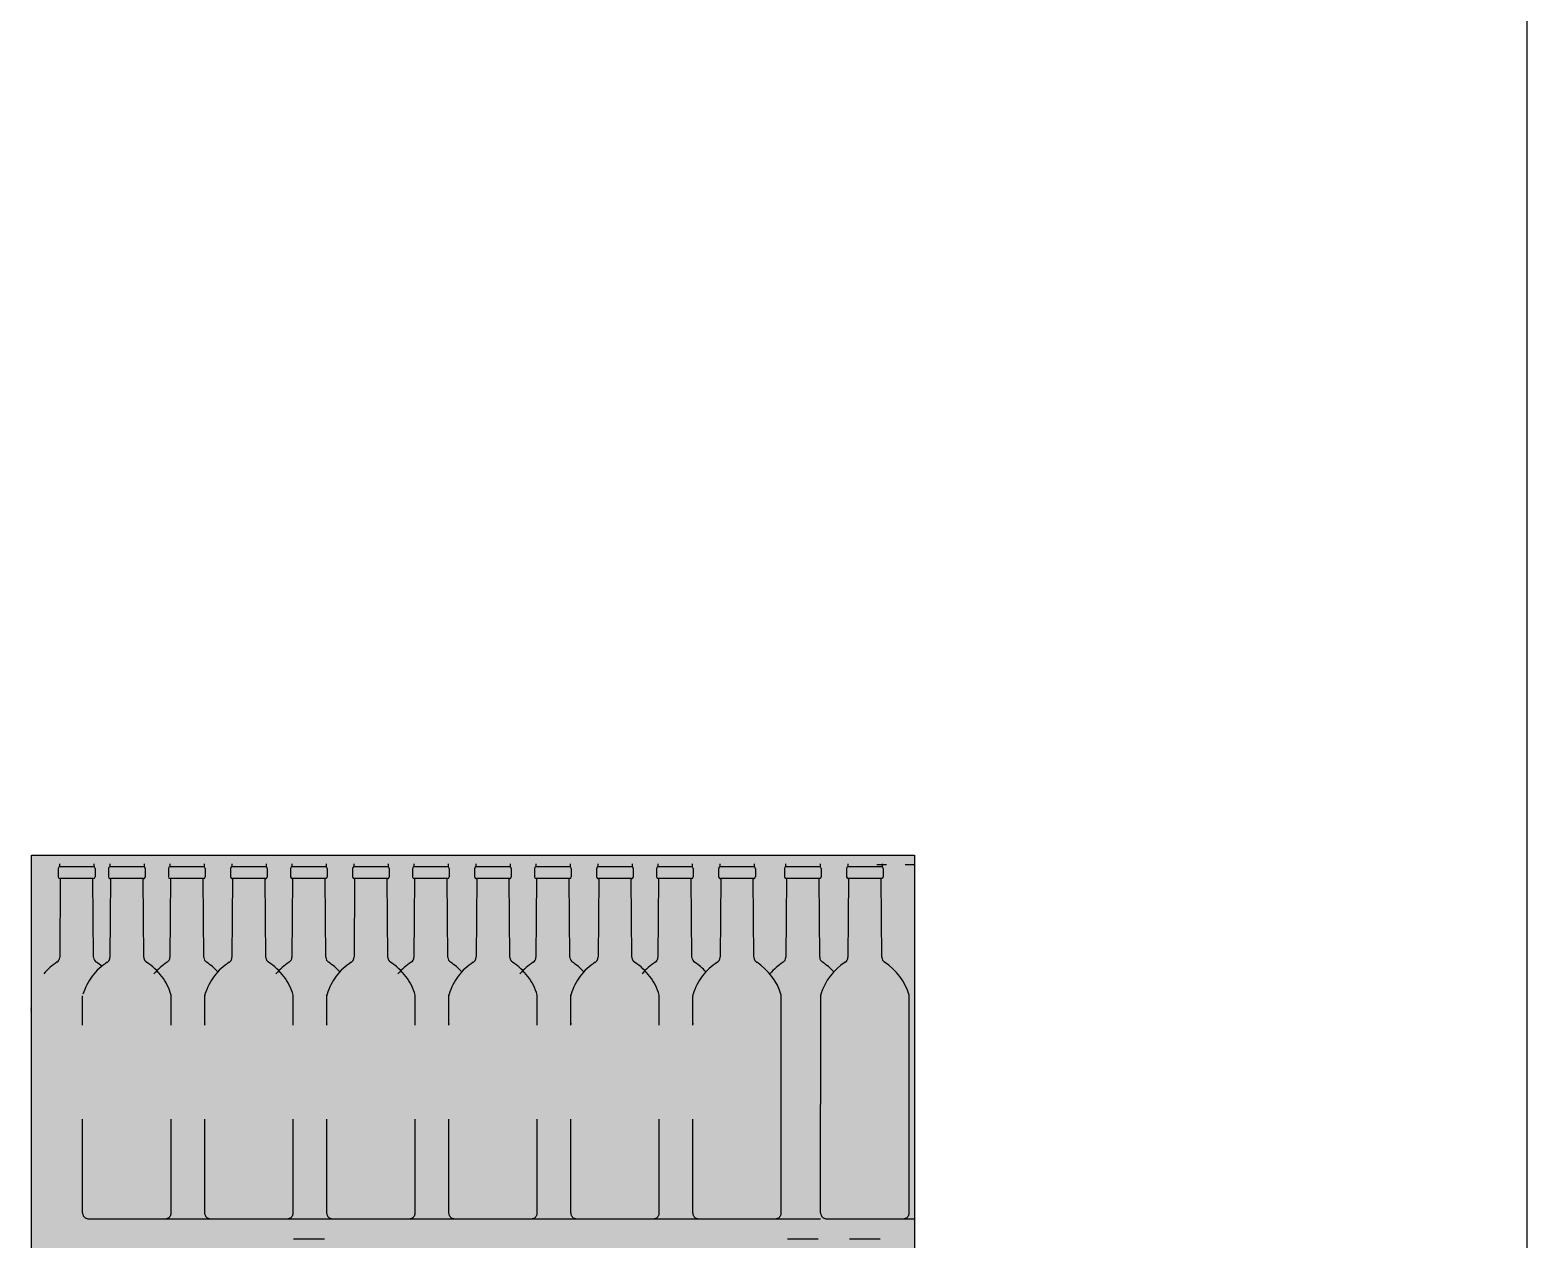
# Model space of a CAD drawing. Extents: x 3 to 114, y 126 to 173.
# Drawn here: x 52.245 to 53.84, y 167.333 to 168.621 of the extents above; entities that cross this region are included whole.
import ezdxf

# ---------------------------------------------------------------- set-up
doc = ezdxf.new("R2010")
doc.units = 0
doc.header["$LTSCALE"] = 0.02
doc.header["$MEASUREMENT"] = 0
doc.linetypes.add('CONTINOUS', pattern=[0])
doc.linetypes.add('HIDDEN', pattern=[9.525, 6.35, -3.175])
for name, color, linetype in [('IMPIANTO ENOLOGICO', 7, 'CONTINUOUS'), ('LINEE SEZIONE', 7, 'CONTINUOUS'), ('VISTA-3', 8, 'CONTINUOUS')]:
    doc.layers.add(name, color=color, linetype=linetype)

msp = doc.modelspace()

# ---------------------------------------------------------------- hatches: boundary and pattern name
at = {"layer": 'IMPIANTO ENOLOGICO', "linetype": 'Continuous'}
for points in [[(52.2473, 167.3625), (52.2491, 167.3581), (52.2535, 167.3562), (52.3354, 167.3562), (52.3398, 167.3581), (52.3416, 167.3625), (52.3416, 167.5608), (52.344, 167.5777), (52.3416, 167.5946), (52.3317, 167.6145), (52.3154, 167.6295), (52.3125, 167.6347), (52.3118, 167.7187), (52.2768, 167.7187), (52.2764, 167.6347), (52.2734, 167.6295), (52.2583, 167.6165), (52.2483, 167.5973), (52.2449, 167.5777), (52.2473, 167.5608)], [(52.3008, 167.3625), (52.3026, 167.3581), (52.3071, 167.3562), (52.3889, 167.3562), (52.3934, 167.3581), (52.3952, 167.3625), (52.3952, 167.5608), (52.3975, 167.5777), (52.3951, 167.5946), (52.3853, 167.6145), (52.369, 167.6295), (52.3661, 167.6347), (52.3654, 167.7187), (52.3303, 167.7187), (52.3299, 167.6347), (52.327, 167.6295), (52.3119, 167.6165), (52.3018, 167.5973), (52.2985, 167.5777), (52.3008, 167.5608)], [(52.3647, 167.3625), (52.3665, 167.3581), (52.3709, 167.3562), (52.4528, 167.3562), (52.4572, 167.3581), (52.4591, 167.3625), (52.459, 167.5608), (52.4614, 167.5777), (52.459, 167.5946), (52.4491, 167.6145), (52.4329, 167.6295), (52.43, 167.6347), (52.4292, 167.7187), (52.3942, 167.7187), (52.3938, 167.6347), (52.3909, 167.6295), (52.3757, 167.6165), (52.3657, 167.5973), (52.3623, 167.5777), (52.3647, 167.5608)], [(52.4308, 167.3625), (52.4326, 167.3581), (52.4371, 167.3562), (52.5189, 167.3562), (52.5234, 167.3581), (52.5252, 167.3625), (52.5252, 167.5608), (52.5275, 167.5777), (52.5251, 167.5946), (52.5153, 167.6145), (52.499, 167.6295), (52.4961, 167.6347), (52.4954, 167.7187), (52.4603, 167.7187), (52.4599, 167.6347), (52.457, 167.6295), (52.4419, 167.6165), (52.4318, 167.5973), (52.4285, 167.5777), (52.4308, 167.5608)], [(52.4947, 167.3625), (52.4965, 167.3581), (52.5009, 167.3563), (52.5828, 167.3563), (52.5872, 167.3581), (52.5891, 167.3625), (52.589, 167.5608), (52.5914, 167.5777), (52.589, 167.5946), (52.5791, 167.6145), (52.5629, 167.6295), (52.56, 167.6348), (52.5592, 167.7188), (52.5242, 167.7188), (52.5238, 167.6348), (52.5209, 167.6295), (52.5057, 167.6166), (52.4957, 167.5973), (52.4923, 167.5777), (52.4947, 167.5608)], [(52.5608, 167.3625), (52.5626, 167.3581), (52.5671, 167.3562), (52.6489, 167.3562), (52.6534, 167.3581), (52.6552, 167.3625), (52.6552, 167.5608), (52.6575, 167.5777), (52.6551, 167.5946), (52.6453, 167.6145), (52.629, 167.6295), (52.6261, 167.6347), (52.6254, 167.7187), (52.5903, 167.7187), (52.5899, 167.6347), (52.587, 167.6295), (52.5719, 167.6165), (52.5618, 167.5973), (52.5585, 167.5777), (52.5608, 167.5608)], [(52.6247, 167.3625), (52.6265, 167.3581), (52.6309, 167.3562), (52.7128, 167.3562), (52.7172, 167.3581), (52.7191, 167.3625), (52.719, 167.5608), (52.7214, 167.5777), (52.719, 167.5946), (52.7091, 167.6145), (52.6929, 167.6295), (52.69, 167.6347), (52.6892, 167.7187), (52.6542, 167.7187), (52.6538, 167.6347), (52.6509, 167.6295), (52.6357, 167.6165), (52.6257, 167.5973), (52.6223, 167.5777), (52.6247, 167.5608)], [(52.6908, 167.3625), (52.6926, 167.3581), (52.6971, 167.3562), (52.7789, 167.3562), (52.7834, 167.3581), (52.7852, 167.3625), (52.7852, 167.5608), (52.7875, 167.5777), (52.7851, 167.5946), (52.7753, 167.6145), (52.759, 167.6295), (52.7561, 167.6347), (52.7554, 167.7187), (52.7203, 167.7187), (52.7199, 167.6347), (52.717, 167.6295), (52.7019, 167.6165), (52.6918, 167.5973), (52.6885, 167.5777), (52.6908, 167.5608)], [(52.7547, 167.3625), (52.7565, 167.3581), (52.7609, 167.3562), (52.8428, 167.3562), (52.8472, 167.3581), (52.8491, 167.3625), (52.849, 167.5608), (52.8514, 167.5777), (52.849, 167.5946), (52.8391, 167.6145), (52.8229, 167.6295), (52.82, 167.6347), (52.8192, 167.7187), (52.7842, 167.7187), (52.7838, 167.6347), (52.7809, 167.6295), (52.7657, 167.6165), (52.7557, 167.5973), (52.7523, 167.5777), (52.7547, 167.5608)], [(52.8208, 167.3625), (52.8226, 167.3581), (52.8271, 167.3563), (52.9089, 167.3563), (52.9134, 167.3581), (52.9152, 167.3625), (52.9152, 167.5608), (52.9175, 167.5777), (52.9151, 167.5946), (52.9053, 167.6145), (52.889, 167.6295), (52.8861, 167.6348), (52.8854, 167.7188), (52.8503, 167.7188), (52.8499, 167.6348), (52.847, 167.6295), (52.8319, 167.6166), (52.8218, 167.5973), (52.8185, 167.5777), (52.8208, 167.5608)], [(52.8847, 167.3625), (52.8865, 167.3581), (52.8909, 167.3562), (52.9728, 167.3562), (52.9772, 167.3581), (52.9791, 167.3625), (52.979, 167.5608), (52.9814, 167.5777), (52.979, 167.5946), (52.9691, 167.6145), (52.9529, 167.6295), (52.95, 167.6347), (52.9492, 167.7187), (52.9142, 167.7187), (52.9138, 167.6347), (52.9109, 167.6295), (52.8957, 167.6165), (52.8857, 167.5973), (52.8823, 167.5777), (52.8847, 167.5608)], [(52.9508, 167.3625), (52.9526, 167.3581), (52.9571, 167.3562), (53.0389, 167.3562), (53.0434, 167.3581), (53.0452, 167.3625), (53.0452, 167.5608), (53.0475, 167.5777), (53.0451, 167.5946), (53.0353, 167.6145), (53.019, 167.6295), (53.0161, 167.6347), (53.0154, 167.7187), (52.9803, 167.7187), (52.9799, 167.6347), (52.977, 167.6295), (52.9619, 167.6165), (52.9518, 167.5973), (52.9485, 167.5777), (52.9508, 167.5608)], [(53.0209, 167.3625), (53.0228, 167.3581), (53.0272, 167.3563), (53.1091, 167.3563), (53.1135, 167.3581), (53.1153, 167.3625), (53.1153, 167.5608), (53.1176, 167.5777), (53.1153, 167.5946), (53.1054, 167.6145), (53.0891, 167.6295), (53.0862, 167.6348), (53.0855, 167.7188), (53.0504, 167.7188), (53.05, 167.6348), (53.0471, 167.6295), (53.032, 167.6166), (53.0219, 167.5973), (53.0186, 167.5777), (53.021, 167.5608)], [(53.0871, 167.3625), (53.0889, 167.3581), (53.0933, 167.3563), (53.1752, 167.3563), (53.1796, 167.3581), (53.1814, 167.3625), (53.1814, 167.5608), (53.1838, 167.5777), (53.1814, 167.5946), (53.1715, 167.6145), (53.1553, 167.6295), (53.1523, 167.6348), (53.1516, 167.7188), (53.1166, 167.7188), (53.1162, 167.6348), (53.1133, 167.6295), (53.0981, 167.6166), (53.0881, 167.5973), (53.0847, 167.5777), (53.0871, 167.5608)]]:
    msp.add_hatch(color=116, dxfattribs=at).paths.add_polyline_path(points)
at = {"layer": 'LINEE SEZIONE'}
msp.add_hatch(color=254, dxfattribs=at).paths.add_polyline_path([(53.1875, 167.742), (53.1875, 166.542), (52.2465, 166.542), (52.2465, 167.742)])

# ---------------------------------------------------------------- linework, layer by layer
at = {"layer": 'IMPIANTO ENOLOGICO', "color": 116, "linetype": 'CONTINOUS', "ltscale": 0.1}
for p, q in [((52.2751, 167.7278), (52.2751, 167.719)), ((52.3124, 167.7297), (52.277, 167.7297)), ((52.3143, 167.7278), (52.3143, 167.719)), ((52.3926, 167.7278), (52.3926, 167.719)), ((52.4298, 167.7297), (52.3944, 167.7297)), ((52.4317, 167.7278), (52.4317, 167.719)), ((52.5226, 167.7278), (52.5226, 167.7191)), ((52.5598, 167.7297), (52.5244, 167.7297)), ((52.5617, 167.7278), (52.5617, 167.7191)), ((52.6526, 167.7278), (52.6526, 167.719)), ((52.6898, 167.7297), (52.6544, 167.7297)), ((52.6917, 167.7278), (52.6917, 167.719)), ((52.7826, 167.7278), (52.7826, 167.719)), ((52.8198, 167.7297), (52.7844, 167.7297)), ((52.8217, 167.7278), (52.8217, 167.719)), ((52.9126, 167.7278), (52.9126, 167.719)), ((52.9498, 167.7297), (52.9144, 167.7297)), ((52.9517, 167.7278), (52.9517, 167.719)), ((53.0488, 167.7278), (53.0488, 167.7191)), ((53.0861, 167.7297), (53.0507, 167.7297)), ((53.0879, 167.7278), (53.0879, 167.7191)), ((53.1149, 167.7278), (53.1149, 167.7191)), ((53.1522, 167.7297), (53.1168, 167.7297)), ((53.1541, 167.7278), (53.1541, 167.7191)), ((52.2773, 167.7172), (52.2766, 167.6332)), ((52.3124, 167.7172), (52.277, 167.7172)), ((52.3128, 167.6332), (52.3121, 167.7172)), ((52.3947, 167.7172), (52.394, 167.6332)), ((52.4298, 167.7172), (52.3944, 167.7172)), ((52.4302, 167.6332), (52.4295, 167.7172)), ((52.5247, 167.7172), (52.524, 167.6332)), ((52.5598, 167.7172), (52.5244, 167.7172)), ((52.5602, 167.6332), (52.5595, 167.7172)), ((52.6547, 167.7172), (52.654, 167.6332)), ((52.6898, 167.7172), (52.6544, 167.7172)), ((52.6902, 167.6332), (52.6895, 167.7172)), ((52.7847, 167.7172), (52.784, 167.6332)), ((52.8198, 167.7172), (52.7844, 167.7172)), ((52.8202, 167.6332), (52.8195, 167.7172)), ((52.9147, 167.7172), (52.914, 167.6332)), ((52.9498, 167.7172), (52.9144, 167.7172)), ((52.9502, 167.6332), (52.9495, 167.7172)), ((53.051, 167.7172), (53.0503, 167.6332)), ((53.0861, 167.7172), (53.0507, 167.7172)), ((53.0865, 167.6332), (53.0857, 167.7172)), ((53.1171, 167.7172), (53.1164, 167.6332)), ((53.1522, 167.7172), (53.1168, 167.7172)), ((53.1526, 167.6332), (53.1519, 167.7172)), ((53.0454, 167.3609), (53.0454, 167.593)), ((53.0873, 167.3609), (53.0874, 167.5921)), ((53.1817, 167.3609), (53.1816, 167.593))]:
    msp.add_line(p, q, dxfattribs=at)
at = {"layer": 'IMPIANTO ENOLOGICO', "color": 197, "linetype": 'CONTINOUS', "ltscale": 0.1}
for p, q in [((52.2764, 167.7328), (52.2764, 167.7296)), ((52.313, 167.7328), (52.313, 167.7296)), ((52.3938, 167.7328), (52.3938, 167.7296)), ((52.4304, 167.7328), (52.4304, 167.7296)), ((52.5238, 167.7328), (52.5238, 167.7296)), ((52.5604, 167.7328), (52.5604, 167.7296)), ((52.6538, 167.7328), (52.6538, 167.7296)), ((52.6904, 167.7328), (52.6904, 167.7296)), ((52.7838, 167.7328), (52.7838, 167.7296)), ((52.8204, 167.7328), (52.8204, 167.7296)), ((52.9138, 167.7328), (52.9138, 167.7296)), ((52.9504, 167.7328), (52.9504, 167.7296)), ((53.0501, 167.7328), (53.0501, 167.7296)), ((53.0867, 167.7328), (53.0867, 167.7296)), ((53.1162, 167.7328), (53.1162, 167.7296)), ((53.1474, 167.732), (53.1574, 167.732)), ((53.1528, 167.7328), (53.1528, 167.7296)), ((53.1775, 167.732), (53.1875, 167.732))]:
    msp.add_line(p, q, dxfattribs=at)
at = {"layer": 'IMPIANTO ENOLOGICO', "color": 116, "linetype": 'HIDDEN', "ltscale": 0.1}
for p, q in [((52.3287, 167.7278), (52.3287, 167.719)), ((52.3659, 167.7297), (52.3306, 167.7297)), ((52.3678, 167.7278), (52.3678, 167.719)), ((52.4587, 167.7278), (52.4587, 167.719)), ((52.4959, 167.7297), (52.4606, 167.7297)), ((52.4978, 167.7278), (52.4978, 167.719)), ((52.5887, 167.7278), (52.5887, 167.719)), ((52.6259, 167.7297), (52.5906, 167.7297)), ((52.6278, 167.7278), (52.6278, 167.719)), ((52.7187, 167.7278), (52.7187, 167.719)), ((52.7559, 167.7297), (52.7206, 167.7297)), ((52.7578, 167.7278), (52.7578, 167.719)), ((52.8487, 167.7278), (52.8487, 167.719)), ((52.8859, 167.7297), (52.8506, 167.7297)), ((52.8878, 167.7278), (52.8878, 167.719)), ((52.9787, 167.7278), (52.9787, 167.719)), ((53.0159, 167.7297), (52.9806, 167.7297)), ((53.0178, 167.7278), (53.0178, 167.719)), ((52.3309, 167.7172), (52.3302, 167.6332)), ((52.3659, 167.7172), (52.3306, 167.7172)), ((52.3663, 167.6332), (52.3656, 167.7172)), ((52.4609, 167.7172), (52.4602, 167.6332)), ((52.4959, 167.7172), (52.4606, 167.7172)), ((52.4963, 167.6332), (52.4956, 167.7172)), ((52.5909, 167.7172), (52.5902, 167.6332)), ((52.6259, 167.7172), (52.5906, 167.7172)), ((52.6263, 167.6332), (52.6256, 167.7172)), ((52.7209, 167.7172), (52.7202, 167.6332)), ((52.7559, 167.7172), (52.7206, 167.7172)), ((52.7563, 167.6332), (52.7556, 167.7172)), ((52.8509, 167.7172), (52.8502, 167.6332)), ((52.8859, 167.7172), (52.8506, 167.7172)), ((52.8863, 167.6332), (52.8856, 167.7172)), ((52.9809, 167.7172), (52.9802, 167.6332)), ((53.0159, 167.7172), (52.9806, 167.7172)), ((53.0163, 167.6332), (53.0156, 167.7172)), ((52.3011, 167.3609), (52.3011, 167.5921)), ((52.3954, 167.3609), (52.3954, 167.593)), ((52.4311, 167.3609), (52.4311, 167.5921)), ((52.5254, 167.3609), (52.5254, 167.593)), ((52.5611, 167.3609), (52.5611, 167.5921)), ((52.6554, 167.3609), (52.6554, 167.593)), ((52.6911, 167.3609), (52.6911, 167.5921)), ((52.7854, 167.3609), (52.7854, 167.593)), ((52.8211, 167.3609), (52.8211, 167.5921)), ((52.9154, 167.3609), (52.9154, 167.593)), ((52.9511, 167.3609), (52.9511, 167.5921)), ((52.3073, 167.3547), (52.3892, 167.3547)), ((52.3892, 167.3547), (52.4373, 167.3547)), ((52.4373, 167.3547), (52.5192, 167.3547)), ((52.5192, 167.3547), (52.5673, 167.3547)), ((52.5673, 167.3547), (52.6492, 167.3547)), ((52.6492, 167.3547), (52.6973, 167.3547)), ((52.6973, 167.3547), (52.7792, 167.3547)), ((52.7792, 167.3547), (52.8273, 167.3547)), ((52.8273, 167.3547), (52.9092, 167.3547)), ((52.9092, 167.3547), (52.9573, 167.3547)), ((52.9573, 167.3547), (53.0392, 167.3547)), ((53.0392, 167.3547), (53.0873, 167.3547)), ((53.0936, 167.3547), (53.1754, 167.3547)), ((53.1093, 167.3547), (53.1574, 167.3547)), ((53.1394, 167.3547), (53.1875, 167.3547)), ((52.5586, 167.333), (52.5257, 167.333)), ((53.0848, 167.333), (53.0519, 167.333)), ((53.1509, 167.333), (53.1181, 167.333))]:
    msp.add_line(p, q, dxfattribs=at)
at = {"layer": 'IMPIANTO ENOLOGICO', "color": 197, "linetype": 'HIDDEN', "ltscale": 0.1}
for p, q in [((52.3299, 167.7328), (52.3299, 167.7296)), ((52.3666, 167.7328), (52.3666, 167.7296)), ((52.4599, 167.7328), (52.4599, 167.7296)), ((52.4966, 167.7328), (52.4966, 167.7296)), ((52.5899, 167.7328), (52.5899, 167.7296)), ((52.6266, 167.7328), (52.6266, 167.7296)), ((52.7199, 167.7328), (52.7199, 167.7296)), ((52.7566, 167.7328), (52.7566, 167.7296)), ((52.8499, 167.7328), (52.8499, 167.7296)), ((52.8866, 167.7328), (52.8866, 167.7296)), ((52.9799, 167.7328), (52.9799, 167.7296)), ((53.0166, 167.7328), (53.0166, 167.7296))]:
    msp.add_line(p, q, dxfattribs=at)
at = {"layer": 'IMPIANTO ENOLOGICO', "color": 1, "linetype": 'CONTINOUS', "ltscale": 0.1}
msp.add_lwpolyline([(53.1875, 166.542), (52.2465, 166.542), (52.2465, 167.742), (53.1875, 167.742)], close=True, dxfattribs=at)
at = {"layer": 'IMPIANTO ENOLOGICO', "color": 116, "linetype": 'CONTINOUS', "ltscale": 0.1}
for centre, radius, start, end in [((52.277, 167.7278), 0.00188, 90, 180), ((52.3124, 167.7278), 0.00188, 0, 90), ((52.3944, 167.7278), 0.00188, 90, 180), ((52.4298, 167.7278), 0.00188, 0, 90), ((52.5244, 167.7278), 0.00188, 90, 180), ((52.5598, 167.7278), 0.00188, 0, 90), ((52.6544, 167.7278), 0.00188, 90, 180), ((52.6898, 167.7278), 0.00188, 0, 90), ((52.7844, 167.7278), 0.00188, 90, 180), ((52.8198, 167.7278), 0.00188, 0, 90), ((52.9144, 167.7278), 0.00188, 90, 180), ((52.9498, 167.7278), 0.00188, 0, 90), ((53.0507, 167.7278), 0.00188, 90, 180), ((53.0861, 167.7278), 0.00188, 0, 90), ((53.1168, 167.7278), 0.00188, 90, 180), ((53.1522, 167.7278), 0.00188, 0, 90), ((52.277, 167.719), 0.00188, 180, 270), ((52.3124, 167.719), 0.00188, 270, 0), ((52.3944, 167.719), 0.00188, 180, 270), ((52.4298, 167.719), 0.00188, 270, 0), ((52.5244, 167.7191), 0.00188, 180, 270), ((52.5598, 167.7191), 0.00188, 270, 0), ((52.6544, 167.719), 0.00188, 180, 270), ((52.6898, 167.719), 0.00188, 270, 0), ((52.7844, 167.719), 0.00188, 180, 270), ((52.8198, 167.719), 0.00188, 270, 0), ((52.9144, 167.719), 0.00188, 180, 270), ((52.9498, 167.719), 0.00188, 270, 0), ((53.0507, 167.7191), 0.00188, 180, 270), ((53.0861, 167.7191), 0.00188, 270, 0), ((53.1168, 167.7191), 0.00188, 180, 270), ((53.1522, 167.7191), 0.00188, 270, 0), ((52.3065, 167.5761), 0.0613, 122.3527, 139.8566), ((52.2704, 167.6332), 0.00625, 302.3527, 359.5089), ((52.319, 167.6332), 0.00625, 180.4911, 237.6473), ((52.2829, 167.5761), 0.0613, 51.004, 57.6473), ((52.4239, 167.5761), 0.0613, 122.3527, 139.8566), ((52.3878, 167.6332), 0.00625, 302.3527, 359.5089), ((52.4365, 167.6332), 0.00625, 180.4911, 237.6473), ((52.4003, 167.5761), 0.0613, 42.9596, 57.6473), ((52.5539, 167.5761), 0.0613, 122.3527, 139.8566), ((52.5178, 167.6333), 0.00625, 302.3527, 359.5089), ((52.5665, 167.6333), 0.00625, 180.4911, 237.6473), ((52.5303, 167.5761), 0.0613, 42.9596, 57.6473), ((52.6839, 167.5761), 0.0613, 122.3527, 139.8566), ((52.6478, 167.6332), 0.00625, 302.3527, 359.5089), ((52.6965, 167.6332), 0.00625, 180.4911, 237.6473), ((52.6603, 167.5761), 0.0613, 42.9596, 57.6473), ((52.8139, 167.5761), 0.0613, 122.3527, 139.8566), ((52.7778, 167.6332), 0.00625, 302.3527, 359.5089), ((52.8265, 167.6332), 0.00625, 180.4911, 237.6473), ((52.7903, 167.5761), 0.0613, 42.9596, 57.6473), ((52.9439, 167.5761), 0.0613, 122.3527, 139.8566), ((52.9078, 167.6332), 0.00625, 302.3527, 359.5089), ((52.9565, 167.6332), 0.00625, 180.4911, 237.6473), ((52.9203, 167.5761), 0.0613, 42.9596, 57.6473), ((52.9864, 167.5761), 0.0613, 15.9862, 57.6473), ((53.0802, 167.5761), 0.0613, 122.3527, 139.8566), ((53.044, 167.6333), 0.00625, 302.3527, 359.5089), ((53.0927, 167.6333), 0.00625, 180.4911, 237.6473), ((53.1463, 167.5761), 0.0613, 122.3527, 163.1257), ((53.0565, 167.5761), 0.0613, 42.9596, 57.6473), ((53.1102, 167.6333), 0.00625, 302.3527, 359.5089), ((53.1588, 167.6333), 0.00625, 180.4911, 237.6473), ((53.1227, 167.5761), 0.0613, 15.9862, 57.6473), ((53.0436, 167.5926), 0.00188, 0, 11.9129), ((53.0892, 167.5927), 0.00188, 168.0871, 180), ((53.0936, 167.5921), 0.00625, 163.1257, 179.99), ((53.1798, 167.5927), 0.00188, 0, 11.9129), ((53.0936, 167.5629), 0.00625, 180, 188.1291)]:
    msp.add_arc(centre, radius, start, end, dxfattribs=at)
at = {"layer": 'IMPIANTO ENOLOGICO', "color": 116, "linetype": 'HIDDEN', "ltscale": 0.1}
for centre, radius, start, end in [((52.3306, 167.7278), 0.00188, 90, 180), ((52.3659, 167.7278), 0.00188, 0, 90), ((52.4606, 167.7278), 0.00188, 90, 180), ((52.4959, 167.7278), 0.00188, 0, 90), ((52.5906, 167.7278), 0.00188, 90, 180), ((52.6259, 167.7278), 0.00188, 0, 90), ((52.7206, 167.7278), 0.00188, 90, 180), ((52.7559, 167.7278), 0.00188, 0, 90), ((52.8506, 167.7278), 0.00188, 90, 180), ((52.8859, 167.7278), 0.00188, 0, 90), ((52.9806, 167.7278), 0.00188, 90, 180), ((53.0159, 167.7278), 0.00188, 0, 90), ((52.3306, 167.719), 0.00188, 180, 270), ((52.3659, 167.719), 0.00188, 270, 0), ((52.4606, 167.719), 0.00188, 180, 270), ((52.4959, 167.719), 0.00188, 270, 0), ((52.5906, 167.719), 0.00188, 180, 270), ((52.6259, 167.719), 0.00188, 270, 0), ((52.7206, 167.719), 0.00188, 180, 270), ((52.7559, 167.719), 0.00188, 270, 0), ((52.8506, 167.719), 0.00188, 180, 270), ((52.8859, 167.719), 0.00188, 270, 0), ((52.9806, 167.719), 0.00188, 180, 270), ((53.0159, 167.719), 0.00188, 270, 0), ((52.3601, 167.5761), 0.0613, 122.3527, 163.1257), ((52.3239, 167.6332), 0.00625, 302.3527, 359.5089), ((52.3726, 167.6332), 0.00625, 180.4911, 237.6473), ((52.3364, 167.5761), 0.0613, 15.9862, 57.6473), ((52.4901, 167.5761), 0.0613, 122.3527, 163.1257), ((52.4539, 167.6332), 0.00625, 302.3527, 359.5089), ((52.5026, 167.6332), 0.00625, 180.4911, 237.6473), ((52.4664, 167.5761), 0.0613, 15.9862, 57.6473), ((52.6201, 167.5761), 0.0613, 122.3527, 163.1257), ((52.5839, 167.6332), 0.00625, 302.3527, 359.5089), ((52.6326, 167.6332), 0.00625, 180.4911, 237.6473), ((52.5964, 167.5761), 0.0613, 15.9862, 57.6473), ((52.7501, 167.5761), 0.0613, 122.3527, 163.1257), ((52.7139, 167.6332), 0.00625, 302.3527, 359.5089), ((52.7626, 167.6332), 0.00625, 180.4911, 237.6473), ((52.7264, 167.5761), 0.0613, 15.9862, 57.6473), ((52.8801, 167.5761), 0.0613, 122.3527, 163.1257), ((52.8439, 167.6332), 0.00625, 302.3527, 359.5089), ((52.8926, 167.6332), 0.00625, 180.4911, 237.6473), ((52.8564, 167.5761), 0.0613, 15.9862, 57.6473), ((53.0101, 167.5761), 0.0613, 122.3527, 163.1257), ((52.9739, 167.6332), 0.00625, 302.3527, 359.5089), ((53.0226, 167.6332), 0.00625, 180.4911, 237.6473), ((52.3936, 167.5926), 0.00188, 0, 11.9129), ((52.4374, 167.5921), 0.00625, 163.1257, 179.99), ((52.4329, 167.5926), 0.00188, 168.0871, 180), ((52.5236, 167.5926), 0.00188, 0, 11.9129), ((52.5674, 167.5921), 0.00625, 163.1257, 179.99), ((52.5629, 167.5926), 0.00188, 168.0871, 180), ((52.6536, 167.5926), 0.00188, 0, 11.9129), ((52.6974, 167.5921), 0.00625, 163.1257, 179.99), ((52.6929, 167.5926), 0.00188, 168.0871, 180), ((52.7836, 167.5926), 0.00188, 0, 11.9129), ((52.8274, 167.5921), 0.00625, 163.1257, 179.99), ((52.8229, 167.5926), 0.00188, 168.0871, 180), ((52.9136, 167.5926), 0.00188, 0, 11.9129), ((52.9574, 167.5921), 0.00625, 163.1257, 179.99), ((52.9529, 167.5926), 0.00188, 168.0871, 180), ((52.4373, 167.5629), 0.00625, 180, 188.1291), ((52.5673, 167.5629), 0.00625, 180, 188.1291), ((52.6973, 167.5629), 0.00625, 180, 188.1291), ((52.8273, 167.5629), 0.00625, 180, 188.1291), ((52.9573, 167.5629), 0.00625, 180, 188.1291), ((52.3073, 167.3609), 0.00625, 180, 270), ((52.3892, 167.3609), 0.00625, 270, 0), ((52.4373, 167.3609), 0.00625, 180, 270), ((52.5192, 167.3609), 0.00625, 270, 0), ((52.5673, 167.3609), 0.00625, 180, 270), ((52.6492, 167.3609), 0.00625, 270, 0), ((52.6973, 167.3609), 0.00625, 180, 270), ((52.7792, 167.3609), 0.00625, 270, 0), ((52.8273, 167.3609), 0.00625, 180, 270), ((52.9092, 167.3609), 0.00625, 270, 0), ((52.9573, 167.3609), 0.00625, 180, 270), ((53.0392, 167.3609), 0.00625, 270, 0), ((53.0936, 167.3609), 0.00625, 180, 270), ((53.1754, 167.3609), 0.00625, 270, 0)]:
    msp.add_arc(centre, radius, start, end, dxfattribs=at)
at = {"layer": 'VISTA-3', "color": 0}
msp.add_line((53.84, 160.1087), (53.84, 170.1087), dxfattribs=at)

doc.saveas('drawing.dxf')
